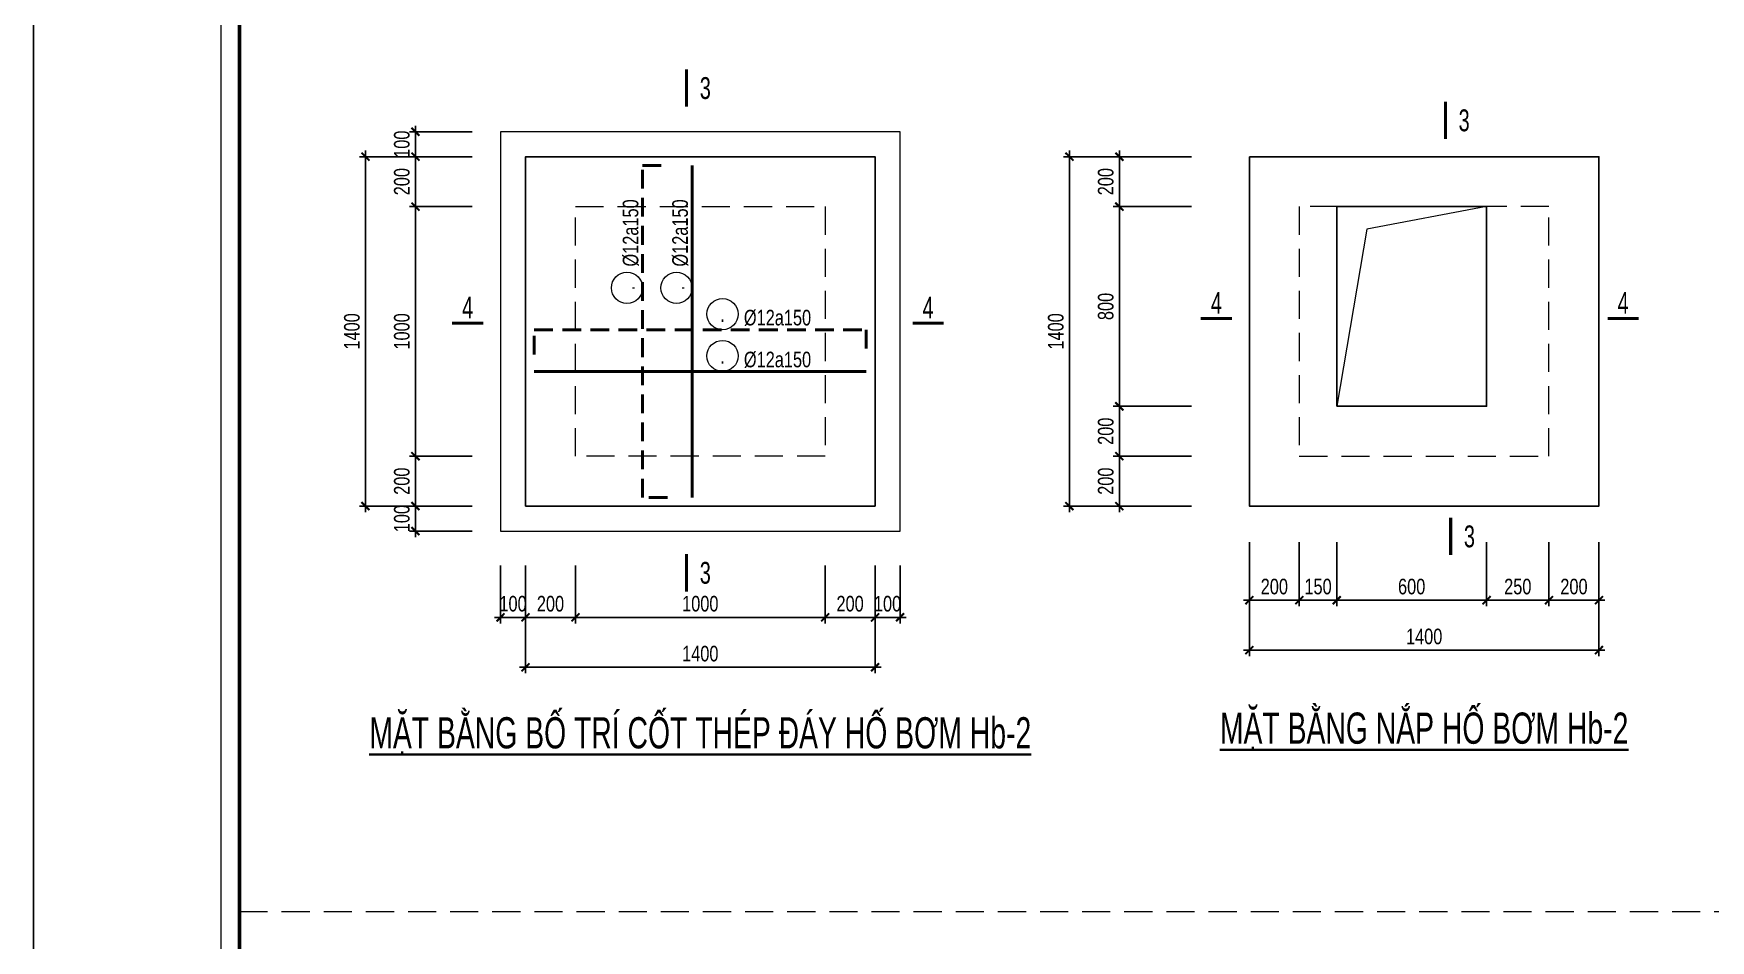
# Model space of a CAD drawing. Header units: millimetres. Extents: x 3482593 to 3503618, y 1118617 to 1133467.
# Drawn here: x 3482593 to 3489309, y 1122357 to 1125990 of the extents above; entities that cross this region are included whole.
import ezdxf
from ezdxf.enums import TextEntityAlignment as Align

# ---------------------------------------------------------------- set-up
doc = ezdxf.new("R2010")
doc.units = ezdxf.units.MM
doc.header["$LTSCALE"] = 150
doc.header["$MEASUREMENT"] = 0
doc.header["$PDMODE"] = 98
doc.linetypes.add('HIDDEN', pattern=[0.375, 0.25, -0.125])
doc.layers.get('0').update_dxf_attribs({"linetype": 'CONTINUOUS'})
doc.layers.get('DEFPOINTS').update_dxf_attribs({"linetype": 'CONTINUOUS'})
doc.layers.add('02.CDC.DIM', color=1, linetype='CONTINUOUS')
doc.layers.add('06.CDC.TEXT', color=2, linetype='CONTINUOUS')
for name, color, linetype, lineweight in [('CDC-KHUNGTEN', 7, 'CONTINUOUS', 20), ('CDC_02.DIM', 1, 'CONTINUOUS', 18), ('CDC_03.BORDER', 3, 'CONTINUOUS', 25), ('CDC_04.HIDDEN', 8, 'HIDDEN', 15), ('CDC_05.STEEL', 4, 'CONTINUOUS', 50), ('CDC_06.TEXT', 2, 'CONTINUOUS', 18), ('CDC_09.COLUMN', 4, 'CONTINUOUS', 35), ('CDC_10.HATCH', 251, 'CONTINUOUS', 9), ('CDC_11.NOTE', 8, 'CONTINUOUS', 18)]:
    doc.layers.add(name, color=color, linetype=linetype, lineweight=lineweight)
doc.styles.add('1', font='arial.ttf', dxfattribs={"width": 0.75})
doc.styles.add('Arial', font='arial.ttf', dxfattribs={"width": 0.75})
doc.dimstyles.new('DX1', dxfattribs={"dimscale": 0.25, "dimtxt": 250, "dimasz": 0.8, "dimexe": 0, "dimexo": 0, "dimgap": 90, "dimtad": 1, "dimdec": 0, "dimzin": 13, "dimdsep": 46, "dimtxsty": '1', "dimblk1": 'CHEO', "dimblk2": 'CHEO', "dimsah": 1, "dimcen": 0, "dimclrd": 256, "dimclre": 256, "dimclrt": 3, "dimadec": 0, "dimazin": 0, "dimtfac": 1, "dimtdec": 0, "dimtix": 1, "dimtmove": 2, "dimatfit": 3, "dimldrblk": 'CHEO', "dimfxl": 1, "dimtolj": 1, "dimtzin": 13, "dimarcsym": 0})

# ---------------------------------------------------------------- blocks, each defined once
blk = doc.blocks.new('CHEO')
at = {"layer": '02.CDC.DIM'}
for points in [[(-121, 0), (121, 0)], [(0, 121), (0, -121)]]:
    blk.add_lwpolyline(points, dxfattribs=at)
at = {"layer": '06.CDC.TEXT', "color": 2, "const_width": 40}
blk.add_lwpolyline([(80, 80), (-80, -81)], dxfattribs=at)
blk = doc.blocks.new('*D163')
at = {"layer": 'CDC_02.DIM', "lineweight": -2, "ltscale": 3, "transparency": 16777216}
for p, q in [((3484563, 1123858.4), (3484563, 1123451.2)), ((3485963, 1123858.4), (3485963, 1123451.2)), ((3484563.2, 1123451.2), (3485962.8, 1123451.2))]:
    blk.add_line(p, q, dxfattribs=at)
at = {"layer": 'DEFPOINTS', "color": 0, "ltscale": 3, "transparency": 16777216}
for p in [(3484563, 1123858.4), (3485963, 1123858.4), (3485963, 1123451.2)]:
    blk.add_point(p, dxfattribs=at)
at = {"layer": 'CDC_02.DIM', "lineweight": -2, "ltscale": 3, "transparency": 16777216, "xscale": 0.2, "yscale": 0.2, "zscale": 0.2, "rotation": 180}
blk.add_blockref('CHEO', (3484563, 1123451.2), dxfattribs=at)
at = {"layer": 'CDC_02.DIM', "lineweight": -2, "ltscale": 3, "transparency": 16777216, "xscale": 0.2, "yscale": 0.2, "zscale": 0.2}
blk.add_blockref('CHEO', (3485963, 1123451.2), dxfattribs=at)
at = {"layer": 'CDC_02.DIM', "color": 3, "ltscale": 3, "transparency": 16777216, "insert": (3485263, 1123505.6), "char_height": 62.5, "attachment_point": 5, "style": '1'}
blk.add_mtext('\\A1;1400', dxfattribs=at)
blk = doc.blocks.new('*D164')
at = {"layer": 'CDC_02.DIM', "lineweight": -2, "ltscale": 3, "transparency": 16777216}
for p, q in [((3484763, 1123858.4), (3484763, 1123651.2)), ((3485763, 1123858.4), (3485763, 1123651.2)), ((3485762.8, 1123651.2), (3484763.2, 1123651.2))]:
    blk.add_line(p, q, dxfattribs=at)
at = {"layer": 'DEFPOINTS', "color": 0, "ltscale": 3, "transparency": 16777216}
for p in [(3484763, 1123858.4), (3485763, 1123858.4), (3484763, 1123651.2)]:
    blk.add_point(p, dxfattribs=at)
at = {"layer": 'CDC_02.DIM', "lineweight": -2, "ltscale": 3, "transparency": 16777216, "xscale": 0.2, "yscale": 0.2, "zscale": 0.2, "rotation": 180}
blk.add_blockref('CHEO', (3484763, 1123651.2), dxfattribs=at)
at = {"layer": 'CDC_02.DIM', "lineweight": -2, "ltscale": 3, "transparency": 16777216, "xscale": 0.2, "yscale": 0.2, "zscale": 0.2}
blk.add_blockref('CHEO', (3485763, 1123651.2), dxfattribs=at)
at = {"layer": 'CDC_02.DIM', "color": 3, "ltscale": 3, "transparency": 16777216, "insert": (3485263, 1123705.6), "char_height": 62.5, "attachment_point": 5, "style": '1'}
blk.add_mtext('\\A1;1000', dxfattribs=at)
blk = doc.blocks.new('*D165')
at = {"layer": 'CDC_02.DIM', "lineweight": -2, "ltscale": 3, "transparency": 16777216}
for p, q in [((3485763, 1123858.4), (3485763, 1123651.2)), ((3485963, 1123858.4), (3485963, 1123651.2)), ((3485763.2, 1123651.2), (3485962.8, 1123651.2))]:
    blk.add_line(p, q, dxfattribs=at)
at = {"layer": 'DEFPOINTS', "color": 0, "ltscale": 3, "transparency": 16777216}
for p in [(3485763, 1123858.4), (3485963, 1123858.4), (3485963, 1123651.2)]:
    blk.add_point(p, dxfattribs=at)
at = {"layer": 'CDC_02.DIM', "lineweight": -2, "ltscale": 3, "transparency": 16777216, "xscale": 0.2, "yscale": 0.2, "zscale": 0.2, "rotation": 180}
blk.add_blockref('CHEO', (3485763, 1123651.2), dxfattribs=at)
at = {"layer": 'CDC_02.DIM', "lineweight": -2, "ltscale": 3, "transparency": 16777216, "xscale": 0.2, "yscale": 0.2, "zscale": 0.2}
blk.add_blockref('CHEO', (3485963, 1123651.2), dxfattribs=at)
at = {"layer": 'CDC_02.DIM', "color": 3, "ltscale": 3, "transparency": 16777216, "insert": (3485863, 1123705.6), "char_height": 62.5, "attachment_point": 5, "style": '1'}
blk.add_mtext('\\A1;200', dxfattribs=at)
blk = doc.blocks.new('*D166')
at = {"layer": 'CDC_02.DIM', "lineweight": -2, "ltscale": 3, "transparency": 16777216}
for p, q in [((3484563, 1123858.4), (3484563, 1123651.2)), ((3484763, 1123858.4), (3484763, 1123651.2)), ((3484563.2, 1123651.2), (3484762.8, 1123651.2))]:
    blk.add_line(p, q, dxfattribs=at)
at = {"layer": 'DEFPOINTS', "color": 0, "ltscale": 3, "transparency": 16777216}
for p in [(3484563, 1123858.4), (3484763, 1123858.4), (3484763, 1123651.2)]:
    blk.add_point(p, dxfattribs=at)
at = {"layer": 'CDC_02.DIM', "lineweight": -2, "ltscale": 3, "transparency": 16777216, "xscale": 0.2, "yscale": 0.2, "zscale": 0.2, "rotation": 180}
blk.add_blockref('CHEO', (3484563, 1123651.2), dxfattribs=at)
at = {"layer": 'CDC_02.DIM', "lineweight": -2, "ltscale": 3, "transparency": 16777216, "xscale": 0.2, "yscale": 0.2, "zscale": 0.2}
blk.add_blockref('CHEO', (3484763, 1123651.2), dxfattribs=at)
at = {"layer": 'CDC_02.DIM', "color": 3, "ltscale": 3, "transparency": 16777216, "insert": (3484663, 1123705.6), "char_height": 62.5, "attachment_point": 5, "style": '1'}
blk.add_mtext('\\A1;200', dxfattribs=at)
blk = doc.blocks.new('*D167')
at = {"layer": 'CDC_02.DIM', "lineweight": -2, "ltscale": 3, "transparency": 16777216}
for p, q in [((3484349, 1125296.8), (3484122.2, 1125296.8)), ((3484122.2, 1125296.6), (3484122.2, 1124297)), ((3484349, 1124296.8), (3484122.2, 1124296.8))]:
    blk.add_line(p, q, dxfattribs=at)
at = {"layer": 'DEFPOINTS', "color": 0, "ltscale": 3, "transparency": 16777216}
for p in [(3484349, 1125296.8), (3484122.2, 1124296.8), (3484349, 1124296.8)]:
    blk.add_point(p, dxfattribs=at)
at = {"layer": 'CDC_02.DIM', "lineweight": -2, "ltscale": 3, "transparency": 16777216, "xscale": 0.2, "yscale": 0.2, "zscale": 0.2}
for p, rotation in [((3484122.2, 1125296.8), 90), ((3484122.2, 1124296.8), 270)]:
    blk.add_blockref('CHEO', p, dxfattribs=dict(at, rotation=rotation))
at = {"layer": 'CDC_02.DIM', "color": 3, "ltscale": 3, "transparency": 16777216, "insert": (3484067.8, 1124796.8), "char_height": 62.5, "attachment_point": 5, "rotation": 90, "style": '1'}
blk.add_mtext('\\A1;1000', dxfattribs=at)
blk = doc.blocks.new('*D168')
at = {"layer": 'CDC_02.DIM', "lineweight": -2, "ltscale": 3, "transparency": 16777216}
for p, q in [((3484349, 1125496.8), (3483922.2, 1125496.8)), ((3483922.2, 1125496.6), (3483922.2, 1124097)), ((3484349, 1124096.8), (3483922.2, 1124096.8))]:
    blk.add_line(p, q, dxfattribs=at)
at = {"layer": 'DEFPOINTS', "color": 0, "ltscale": 3, "transparency": 16777216}
for p in [(3484349, 1125496.8), (3483922.2, 1124096.8), (3484349, 1124096.8)]:
    blk.add_point(p, dxfattribs=at)
at = {"layer": 'CDC_02.DIM', "lineweight": -2, "ltscale": 3, "transparency": 16777216, "xscale": 0.2, "yscale": 0.2, "zscale": 0.2}
for p, rotation in [((3483922.2, 1125496.8), 90), ((3483922.2, 1124096.8), 270)]:
    blk.add_blockref('CHEO', p, dxfattribs=dict(at, rotation=rotation))
at = {"layer": 'CDC_02.DIM', "color": 3, "ltscale": 3, "transparency": 16777216, "insert": (3483867.8, 1124796.8), "char_height": 62.5, "attachment_point": 5, "rotation": 90, "style": '1'}
blk.add_mtext('\\A1;1400', dxfattribs=at)
blk = doc.blocks.new('*D169')
at = {"layer": 'CDC_02.DIM', "lineweight": -2, "ltscale": 3, "transparency": 16777216}
for p, q in [((3484349, 1124296.8), (3484122.2, 1124296.8)), ((3484122.2, 1124296.6), (3484122.2, 1124097)), ((3484349, 1124096.8), (3484122.2, 1124096.8))]:
    blk.add_line(p, q, dxfattribs=at)
at = {"layer": 'DEFPOINTS', "color": 0, "ltscale": 3, "transparency": 16777216}
for p in [(3484349, 1124296.8), (3484122.2, 1124096.8), (3484349, 1124096.8)]:
    blk.add_point(p, dxfattribs=at)
at = {"layer": 'CDC_02.DIM', "lineweight": -2, "ltscale": 3, "transparency": 16777216, "xscale": 0.2, "yscale": 0.2, "zscale": 0.2}
for p, rotation in [((3484122.2, 1124296.8), 90), ((3484122.2, 1124096.8), 270)]:
    blk.add_blockref('CHEO', p, dxfattribs=dict(at, rotation=rotation))
at = {"layer": 'CDC_02.DIM', "color": 3, "ltscale": 3, "transparency": 16777216, "insert": (3484067.8, 1124196.8), "char_height": 62.5, "attachment_point": 5, "rotation": 90, "style": '1'}
blk.add_mtext('\\A1;200', dxfattribs=at)
blk = doc.blocks.new('*D170')
at = {"layer": 'CDC_02.DIM', "lineweight": -2, "ltscale": 3, "transparency": 16777216}
for p, q in [((3484349, 1125496.8), (3484122.2, 1125496.8)), ((3484122.2, 1125496.6), (3484122.2, 1125297)), ((3484349, 1125296.8), (3484122.2, 1125296.8))]:
    blk.add_line(p, q, dxfattribs=at)
at = {"layer": 'DEFPOINTS', "color": 0, "ltscale": 3, "transparency": 16777216}
for p in [(3484349, 1125496.8), (3484122.2, 1125296.8), (3484349, 1125296.8)]:
    blk.add_point(p, dxfattribs=at)
at = {"layer": 'CDC_02.DIM', "lineweight": -2, "ltscale": 3, "transparency": 16777216, "xscale": 0.2, "yscale": 0.2, "zscale": 0.2}
for p, rotation in [((3484122.2, 1125496.8), 90), ((3484122.2, 1125296.8), 270)]:
    blk.add_blockref('CHEO', p, dxfattribs=dict(at, rotation=rotation))
at = {"layer": 'CDC_02.DIM', "color": 3, "ltscale": 3, "transparency": 16777216, "insert": (3484067.8, 1125396.8), "char_height": 62.5, "attachment_point": 5, "rotation": 90, "style": '1'}
blk.add_mtext('\\A1;200', dxfattribs=at)
blk = doc.blocks.new('*D171')
at = {"layer": 'CDC_02.DIM', "lineweight": -2, "ltscale": 3, "transparency": 16777216}
for p, q in [((3484122.2, 1125597), (3484122.2, 1125597.2)), ((3484349, 1125596.8), (3484122.2, 1125596.8)), ((3484122.2, 1125596.8), (3484122.2, 1125496.8)), ((3484349, 1125496.8), (3484122.2, 1125496.8)), ((3484122.2, 1125496.6), (3484122.2, 1125496.4))]:
    blk.add_line(p, q, dxfattribs=at)
at = {"layer": 'DEFPOINTS', "color": 0, "ltscale": 3, "transparency": 16777216}
for p in [(3484349, 1125596.8), (3484122.2, 1125496.8), (3484349, 1125496.8)]:
    blk.add_point(p, dxfattribs=at)
at = {"layer": 'CDC_02.DIM', "lineweight": -2, "ltscale": 3, "transparency": 16777216, "xscale": 0.2, "yscale": 0.2, "zscale": 0.2}
for p, rotation in [((3484122.2, 1125596.8), 270), ((3484122.2, 1125496.8), 90)]:
    blk.add_blockref('CHEO', p, dxfattribs=dict(at, rotation=rotation))
at = {"layer": 'CDC_02.DIM', "color": 3, "ltscale": 3, "transparency": 16777216, "insert": (3484067.8, 1125546.8), "char_height": 62.5, "attachment_point": 5, "rotation": 90, "style": '1'}
blk.add_mtext('\\A1;100', dxfattribs=at)
blk = doc.blocks.new('*D172')
at = {"layer": 'CDC_02.DIM', "lineweight": -2, "ltscale": 3, "transparency": 16777216}
for p, q in [((3484122.2, 1124097), (3484122.2, 1124097.2)), ((3484349, 1124096.8), (3484122.2, 1124096.8)), ((3484122.2, 1124096.8), (3484122.2, 1123996.8)), ((3484349, 1123996.8), (3484122.2, 1123996.8)), ((3484122.2, 1123996.6), (3484122.2, 1123996.4))]:
    blk.add_line(p, q, dxfattribs=at)
at = {"layer": 'DEFPOINTS', "color": 0, "ltscale": 3, "transparency": 16777216}
for p in [(3484349, 1124096.8), (3484122.2, 1123996.8), (3484349, 1123996.8)]:
    blk.add_point(p, dxfattribs=at)
at = {"layer": 'CDC_02.DIM', "lineweight": -2, "ltscale": 3, "transparency": 16777216, "xscale": 0.2, "yscale": 0.2, "zscale": 0.2}
for p, rotation in [((3484122.2, 1124096.8), 270), ((3484122.2, 1123996.8), 90)]:
    blk.add_blockref('CHEO', p, dxfattribs=dict(at, rotation=rotation))
at = {"layer": 'CDC_02.DIM', "color": 3, "ltscale": 3, "transparency": 16777216, "insert": (3484067.8, 1124046.8), "char_height": 62.5, "attachment_point": 5, "rotation": 90, "style": '1'}
blk.add_mtext('\\A1;100', dxfattribs=at)
blk = doc.blocks.new('*D173')
at = {"layer": 'CDC_02.DIM', "lineweight": -2, "ltscale": 3, "transparency": 16777216}
for p, q in [((3484463, 1123858.4), (3484463, 1123651.2)), ((3484563, 1123858.4), (3484563, 1123651.2)), ((3484462.8, 1123651.2), (3484462.6, 1123651.2)), ((3484463, 1123651.2), (3484563, 1123651.2)), ((3484563.2, 1123651.2), (3484563.4, 1123651.2))]:
    blk.add_line(p, q, dxfattribs=at)
at = {"layer": 'DEFPOINTS', "color": 0, "ltscale": 3, "transparency": 16777216}
for p in [(3484463, 1123858.4), (3484563, 1123858.4), (3484563, 1123651.2)]:
    blk.add_point(p, dxfattribs=at)
at = {"layer": 'CDC_02.DIM', "lineweight": -2, "ltscale": 3, "transparency": 16777216, "xscale": 0.2, "yscale": 0.2, "zscale": 0.2}
blk.add_blockref('CHEO', (3484463, 1123651.2), dxfattribs=at)
at = {"layer": 'CDC_02.DIM', "lineweight": -2, "ltscale": 3, "transparency": 16777216, "xscale": 0.2, "yscale": 0.2, "zscale": 0.2, "rotation": 180}
blk.add_blockref('CHEO', (3484563, 1123651.2), dxfattribs=at)
at = {"layer": 'CDC_02.DIM', "color": 3, "ltscale": 3, "transparency": 16777216, "insert": (3484513, 1123705.6), "char_height": 62.5, "attachment_point": 5, "style": '1'}
blk.add_mtext('\\A1;100', dxfattribs=at)
blk = doc.blocks.new('*D174')
at = {"layer": 'CDC_02.DIM', "lineweight": -2, "ltscale": 3, "transparency": 16777216}
for p, q in [((3485963, 1123858.4), (3485963, 1123651.2)), ((3486063, 1123858.4), (3486063, 1123651.2)), ((3485962.8, 1123651.2), (3485962.6, 1123651.2)), ((3485963, 1123651.2), (3486063, 1123651.2)), ((3486063.2, 1123651.2), (3486063.4, 1123651.2))]:
    blk.add_line(p, q, dxfattribs=at)
at = {"layer": 'DEFPOINTS', "color": 0, "ltscale": 3, "transparency": 16777216}
for p in [(3485963, 1123858.4), (3486063, 1123858.4), (3486063, 1123651.2)]:
    blk.add_point(p, dxfattribs=at)
at = {"layer": 'CDC_02.DIM', "lineweight": -2, "ltscale": 3, "transparency": 16777216, "xscale": 0.2, "yscale": 0.2, "zscale": 0.2}
blk.add_blockref('CHEO', (3485963, 1123651.2), dxfattribs=at)
at = {"layer": 'CDC_02.DIM', "lineweight": -2, "ltscale": 3, "transparency": 16777216, "xscale": 0.2, "yscale": 0.2, "zscale": 0.2, "rotation": 180}
blk.add_blockref('CHEO', (3486063, 1123651.2), dxfattribs=at)
at = {"layer": 'CDC_02.DIM', "color": 3, "ltscale": 3, "transparency": 16777216, "insert": (3486013, 1123705.6), "char_height": 62.5, "attachment_point": 5, "style": '1'}
blk.add_mtext('\\A1;100', dxfattribs=at)
blk = doc.blocks.new('*D175')
at = {"layer": 'CDC_02.DIM', "lineweight": -2, "ltscale": 3, "transparency": 16777216}
for p, q in [((3487812.2, 1123952.7), (3487812.2, 1123719.9)), ((3488412.2, 1123952.7), (3488412.2, 1123719.9)), ((3488412, 1123719.9), (3487812.4, 1123719.9))]:
    blk.add_line(p, q, dxfattribs=at)
at = {"layer": 'DEFPOINTS', "color": 0, "ltscale": 3, "transparency": 16777216}
for p in [(3487812.2, 1123952.7), (3488412.2, 1123952.7), (3487812.2, 1123719.9)]:
    blk.add_point(p, dxfattribs=at)
at = {"layer": 'CDC_02.DIM', "lineweight": -2, "ltscale": 3, "transparency": 16777216, "xscale": 0.2, "yscale": 0.2, "zscale": 0.2, "rotation": 180}
blk.add_blockref('CHEO', (3487812.2, 1123719.9), dxfattribs=at)
at = {"layer": 'CDC_02.DIM', "lineweight": -2, "ltscale": 3, "transparency": 16777216, "xscale": 0.2, "yscale": 0.2, "zscale": 0.2}
blk.add_blockref('CHEO', (3488412.2, 1123719.9), dxfattribs=at)
at = {"layer": 'CDC_02.DIM', "color": 3, "ltscale": 3, "transparency": 16777216, "insert": (3488112.2, 1123774.3), "char_height": 62.5, "attachment_point": 5, "style": '1'}
blk.add_mtext('\\A1;600', dxfattribs=at)
blk = doc.blocks.new('*D176')
at = {"layer": 'CDC_02.DIM', "lineweight": -2, "ltscale": 3, "transparency": 16777216}
for p, q in [((3487462.2, 1123952.7), (3487462.2, 1123519.9)), ((3488862.2, 1123952.7), (3488862.2, 1123519.9)), ((3488862, 1123519.9), (3487462.4, 1123519.9))]:
    blk.add_line(p, q, dxfattribs=at)
at = {"layer": 'DEFPOINTS', "color": 0, "ltscale": 3, "transparency": 16777216}
for p in [(3487462.2, 1123952.7), (3488862.2, 1123952.7), (3487462.2, 1123519.9)]:
    blk.add_point(p, dxfattribs=at)
at = {"layer": 'CDC_02.DIM', "lineweight": -2, "ltscale": 3, "transparency": 16777216, "xscale": 0.2, "yscale": 0.2, "zscale": 0.2, "rotation": 180}
blk.add_blockref('CHEO', (3487462.2, 1123519.9), dxfattribs=at)
at = {"layer": 'CDC_02.DIM', "lineweight": -2, "ltscale": 3, "transparency": 16777216, "xscale": 0.2, "yscale": 0.2, "zscale": 0.2}
blk.add_blockref('CHEO', (3488862.2, 1123519.9), dxfattribs=at)
at = {"layer": 'CDC_02.DIM', "color": 3, "ltscale": 3, "transparency": 16777216, "insert": (3488162.2, 1123574.3), "char_height": 62.5, "attachment_point": 5, "style": '1'}
blk.add_mtext('\\A1;1400', dxfattribs=at)
blk = doc.blocks.new('*D177')
at = {"layer": 'CDC_02.DIM', "lineweight": -2, "ltscale": 3, "transparency": 16777216}
for p, q in [((3488412.2, 1123952.7), (3488412.2, 1123719.9)), ((3488662.2, 1123952.7), (3488662.2, 1123719.9)), ((3488412.4, 1123719.9), (3488662, 1123719.9))]:
    blk.add_line(p, q, dxfattribs=at)
at = {"layer": 'DEFPOINTS', "color": 0, "ltscale": 3, "transparency": 16777216}
for p in [(3488412.2, 1123952.7), (3488662.2, 1123952.7), (3488662.2, 1123719.9)]:
    blk.add_point(p, dxfattribs=at)
at = {"layer": 'CDC_02.DIM', "lineweight": -2, "ltscale": 3, "transparency": 16777216, "xscale": 0.2, "yscale": 0.2, "zscale": 0.2, "rotation": 180}
blk.add_blockref('CHEO', (3488412.2, 1123719.9), dxfattribs=at)
at = {"layer": 'CDC_02.DIM', "lineweight": -2, "ltscale": 3, "transparency": 16777216, "xscale": 0.2, "yscale": 0.2, "zscale": 0.2}
blk.add_blockref('CHEO', (3488662.2, 1123719.9), dxfattribs=at)
at = {"layer": 'CDC_02.DIM', "color": 3, "ltscale": 3, "transparency": 16777216, "insert": (3488537.2, 1123774.3), "char_height": 62.5, "attachment_point": 5, "style": '1'}
blk.add_mtext('\\A1;250', dxfattribs=at)
blk = doc.blocks.new('*D178')
at = {"layer": 'CDC_02.DIM', "lineweight": -2, "ltscale": 3, "transparency": 16777216}
for p, q in [((3487662.2, 1123952.7), (3487662.2, 1123719.9)), ((3487812.2, 1123952.7), (3487812.2, 1123719.9)), ((3487812, 1123719.9), (3487662.4, 1123719.9))]:
    blk.add_line(p, q, dxfattribs=at)
at = {"layer": 'DEFPOINTS', "color": 0, "ltscale": 3, "transparency": 16777216}
for p in [(3487662.2, 1123952.7), (3487812.2, 1123952.7), (3487662.2, 1123719.9)]:
    blk.add_point(p, dxfattribs=at)
at = {"layer": 'CDC_02.DIM', "lineweight": -2, "ltscale": 3, "transparency": 16777216, "xscale": 0.2, "yscale": 0.2, "zscale": 0.2, "rotation": 180}
blk.add_blockref('CHEO', (3487662.2, 1123719.9), dxfattribs=at)
at = {"layer": 'CDC_02.DIM', "lineweight": -2, "ltscale": 3, "transparency": 16777216, "xscale": 0.2, "yscale": 0.2, "zscale": 0.2}
blk.add_blockref('CHEO', (3487812.2, 1123719.9), dxfattribs=at)
at = {"layer": 'CDC_02.DIM', "color": 3, "ltscale": 3, "transparency": 16777216, "insert": (3487737.2, 1123774.3), "char_height": 62.5, "attachment_point": 5, "style": '1'}
blk.add_mtext('\\A1;150', dxfattribs=at)
blk = doc.blocks.new('*D179')
at = {"layer": 'CDC_02.DIM', "lineweight": -2, "ltscale": 3, "transparency": 16777216}
for p, q in [((3487230.1, 1125496.8), (3486941.5, 1125496.8)), ((3486941.5, 1125496.6), (3486941.5, 1125297)), ((3487230.1, 1125296.8), (3486941.5, 1125296.8))]:
    blk.add_line(p, q, dxfattribs=at)
at = {"layer": 'DEFPOINTS', "color": 0, "ltscale": 3, "transparency": 16777216}
for p in [(3487230.1, 1125496.8), (3486941.5, 1125296.8), (3487230.1, 1125296.8)]:
    blk.add_point(p, dxfattribs=at)
at = {"layer": 'CDC_02.DIM', "lineweight": -2, "ltscale": 3, "transparency": 16777216, "xscale": 0.2, "yscale": 0.2, "zscale": 0.2}
for p, rotation in [((3486941.5, 1125496.8), 90), ((3486941.5, 1125296.8), 270)]:
    blk.add_blockref('CHEO', p, dxfattribs=dict(at, rotation=rotation))
at = {"layer": 'CDC_02.DIM', "color": 3, "ltscale": 3, "transparency": 16777216, "insert": (3486887.1, 1125396.8), "char_height": 62.5, "attachment_point": 5, "rotation": 90, "style": '1'}
blk.add_mtext('\\A1;200', dxfattribs=at)
blk = doc.blocks.new('*D180')
at = {"layer": 'CDC_02.DIM', "lineweight": -2, "ltscale": 3, "transparency": 16777216}
for p, q in [((3487230.1, 1124296.8), (3486941.5, 1124296.8)), ((3486941.5, 1124296.6), (3486941.5, 1124097)), ((3487230.1, 1124096.8), (3486941.5, 1124096.8))]:
    blk.add_line(p, q, dxfattribs=at)
at = {"layer": 'DEFPOINTS', "color": 0, "ltscale": 3, "transparency": 16777216}
for p in [(3487230.1, 1124296.8), (3486941.5, 1124096.8), (3487230.1, 1124096.8)]:
    blk.add_point(p, dxfattribs=at)
at = {"layer": 'CDC_02.DIM', "lineweight": -2, "ltscale": 3, "transparency": 16777216, "xscale": 0.2, "yscale": 0.2, "zscale": 0.2}
for p, rotation in [((3486941.5, 1124296.8), 90), ((3486941.5, 1124096.8), 270)]:
    blk.add_blockref('CHEO', p, dxfattribs=dict(at, rotation=rotation))
at = {"layer": 'CDC_02.DIM', "color": 3, "ltscale": 3, "transparency": 16777216, "insert": (3486887.1, 1124196.8), "char_height": 62.5, "attachment_point": 5, "rotation": 90, "style": '1'}
blk.add_mtext('\\A1;200', dxfattribs=at)
blk = doc.blocks.new('*D181')
at = {"layer": 'CDC_02.DIM', "lineweight": -2, "ltscale": 3, "transparency": 16777216}
for p, q in [((3487230.1, 1125496.8), (3486741.5, 1125496.8)), ((3486741.5, 1125496.6), (3486741.5, 1124097)), ((3487230.1, 1124096.8), (3486741.5, 1124096.8))]:
    blk.add_line(p, q, dxfattribs=at)
at = {"layer": 'DEFPOINTS', "color": 0, "ltscale": 3, "transparency": 16777216}
for p in [(3487230.1, 1125496.8), (3486741.5, 1124096.8), (3487230.1, 1124096.8)]:
    blk.add_point(p, dxfattribs=at)
at = {"layer": 'CDC_02.DIM', "lineweight": -2, "ltscale": 3, "transparency": 16777216, "xscale": 0.2, "yscale": 0.2, "zscale": 0.2}
for p, rotation in [((3486741.5, 1125496.8), 90), ((3486741.5, 1124096.8), 270)]:
    blk.add_blockref('CHEO', p, dxfattribs=dict(at, rotation=rotation))
at = {"layer": 'CDC_02.DIM', "color": 3, "ltscale": 3, "transparency": 16777216, "insert": (3486687.1, 1124796.8), "char_height": 62.5, "attachment_point": 5, "rotation": 90, "style": '1'}
blk.add_mtext('\\A1;1400', dxfattribs=at)
blk = doc.blocks.new('*D182')
at = {"layer": 'CDC_02.DIM', "lineweight": -2, "ltscale": 3, "transparency": 16777216}
for p, q in [((3487230.1, 1125296.8), (3486941.5, 1125296.8)), ((3486941.5, 1125296.6), (3486941.5, 1124497)), ((3487230.1, 1124496.8), (3486941.5, 1124496.8))]:
    blk.add_line(p, q, dxfattribs=at)
at = {"layer": 'DEFPOINTS', "color": 0, "ltscale": 3, "transparency": 16777216}
for p in [(3487230.1, 1125296.8), (3486941.5, 1124496.8), (3487230.1, 1124496.8)]:
    blk.add_point(p, dxfattribs=at)
at = {"layer": 'CDC_02.DIM', "lineweight": -2, "ltscale": 3, "transparency": 16777216, "xscale": 0.2, "yscale": 0.2, "zscale": 0.2}
for p, rotation in [((3486941.5, 1125296.8), 90), ((3486941.5, 1124496.8), 270)]:
    blk.add_blockref('CHEO', p, dxfattribs=dict(at, rotation=rotation))
at = {"layer": 'CDC_02.DIM', "color": 3, "ltscale": 3, "transparency": 16777216, "insert": (3486887.1, 1124896.8), "char_height": 62.5, "attachment_point": 5, "rotation": 90, "style": '1'}
blk.add_mtext('\\A1;800', dxfattribs=at)
blk = doc.blocks.new('*D183')
at = {"layer": 'CDC_02.DIM', "lineweight": -2, "ltscale": 3, "transparency": 16777216}
for p, q in [((3487230.1, 1124496.8), (3486941.5, 1124496.8)), ((3486941.5, 1124496.6), (3486941.5, 1124297)), ((3487230.1, 1124296.8), (3486941.5, 1124296.8))]:
    blk.add_line(p, q, dxfattribs=at)
at = {"layer": 'DEFPOINTS', "color": 0, "ltscale": 3, "transparency": 16777216}
for p in [(3487230.1, 1124496.8), (3486941.5, 1124296.8), (3487230.1, 1124296.8)]:
    blk.add_point(p, dxfattribs=at)
at = {"layer": 'CDC_02.DIM', "lineweight": -2, "ltscale": 3, "transparency": 16777216, "xscale": 0.2, "yscale": 0.2, "zscale": 0.2}
for p, rotation in [((3486941.5, 1124496.8), 90), ((3486941.5, 1124296.8), 270)]:
    blk.add_blockref('CHEO', p, dxfattribs=dict(at, rotation=rotation))
at = {"layer": 'CDC_02.DIM', "color": 3, "ltscale": 3, "transparency": 16777216, "insert": (3486887.1, 1124396.8), "char_height": 62.5, "attachment_point": 5, "rotation": 90, "style": '1'}
blk.add_mtext('\\A1;200', dxfattribs=at)
blk = doc.blocks.new('*D184')
at = {"layer": 'CDC_02.DIM', "lineweight": -2, "ltscale": 3, "transparency": 16777216}
for p, q in [((3487462.2, 1123952.7), (3487462.2, 1123719.9)), ((3487662.2, 1123952.7), (3487662.2, 1123719.9)), ((3487462.4, 1123719.9), (3487662, 1123719.9))]:
    blk.add_line(p, q, dxfattribs=at)
at = {"layer": 'DEFPOINTS', "color": 0, "ltscale": 3, "transparency": 16777216}
for p in [(3487462.2, 1123952.7), (3487662.2, 1123952.7), (3487662.2, 1123719.9)]:
    blk.add_point(p, dxfattribs=at)
at = {"layer": 'CDC_02.DIM', "lineweight": -2, "ltscale": 3, "transparency": 16777216, "xscale": 0.2, "yscale": 0.2, "zscale": 0.2, "rotation": 180}
blk.add_blockref('CHEO', (3487462.2, 1123719.9), dxfattribs=at)
at = {"layer": 'CDC_02.DIM', "lineweight": -2, "ltscale": 3, "transparency": 16777216, "xscale": 0.2, "yscale": 0.2, "zscale": 0.2}
blk.add_blockref('CHEO', (3487662.2, 1123719.9), dxfattribs=at)
at = {"layer": 'CDC_02.DIM', "color": 3, "ltscale": 3, "transparency": 16777216, "insert": (3487562.2, 1123774.3), "char_height": 62.5, "attachment_point": 5, "style": '1'}
blk.add_mtext('\\A1;200', dxfattribs=at)
blk = doc.blocks.new('*D185')
at = {"layer": 'CDC_02.DIM', "lineweight": -2, "ltscale": 3, "transparency": 16777216}
for p, q in [((3488662.2, 1123952.7), (3488662.2, 1123719.9)), ((3488862.2, 1123952.7), (3488862.2, 1123719.9)), ((3488862, 1123719.9), (3488662.4, 1123719.9))]:
    blk.add_line(p, q, dxfattribs=at)
at = {"layer": 'DEFPOINTS', "color": 0, "ltscale": 3, "transparency": 16777216}
for p in [(3488662.2, 1123952.7), (3488862.2, 1123952.7), (3488662.2, 1123719.9)]:
    blk.add_point(p, dxfattribs=at)
at = {"layer": 'CDC_02.DIM', "lineweight": -2, "ltscale": 3, "transparency": 16777216, "xscale": 0.2, "yscale": 0.2, "zscale": 0.2, "rotation": 180}
blk.add_blockref('CHEO', (3488662.2, 1123719.9), dxfattribs=at)
at = {"layer": 'CDC_02.DIM', "lineweight": -2, "ltscale": 3, "transparency": 16777216, "xscale": 0.2, "yscale": 0.2, "zscale": 0.2}
blk.add_blockref('CHEO', (3488862.2, 1123719.9), dxfattribs=at)
at = {"layer": 'CDC_02.DIM', "color": 3, "ltscale": 3, "transparency": 16777216, "insert": (3488762.2, 1123774.3), "char_height": 62.5, "attachment_point": 5, "style": '1'}
blk.add_mtext('\\A1;200', dxfattribs=at)
blk = doc.blocks.new('KHUNG A1')
at = {"layer": 'CDC-KHUNGTEN', "color": 8}
blk.add_lwpolyline([(10368.18, 709.17), (10447.22, 709.17), (10447.22, 1281.17), (9647.22, 1281.17), (9647.22, 709.17), (10368.18, 709.17)], dxfattribs=at)
at = {"layer": 'CDC-KHUNGTEN', "color": 255, "lineweight": 60}
blk.add_lwpolyline([(10366.22, 712.17), (10366.22, 1278.17), (9650.22, 1278.17), (9650.22, 712.17), (10366.22, 712.17)], close=True, dxfattribs=at)
at = {"layer": 'DEFPOINTS', "color": 1, "ltscale": 0.2}
blk.add_lwpolyline([(9617.22, 698.17), (9617.22, 1292.17), (10458.22, 1292.17), (10458.22, 698.17), (9617.22, 698.17)], close=True, dxfattribs=at)

msp = doc.modelspace()

# ---------------------------------------------------------------- linework, layer by layer
at = {"layer": 'CDC_03.BORDER'}
for points in [[(3485963, 1124096.8), (3484563, 1124096.8), (3484563, 1125496.8), (3485963, 1125496.8)], [(3487462.2, 1125496.8), (3488862.2, 1125496.8), (3488862.2, 1124096.8), (3487462.2, 1124096.8)], [(3487812.2, 1124496.8), (3488412.2, 1124496.8), (3488412.2, 1125296.8), (3487812.2, 1125296.8)]]:
    msp.add_lwpolyline(points, close=True, dxfattribs=at)
at = {"layer": 'CDC_04.HIDDEN', "linetype": 'HIDDEN', "ltscale": 3}
msp.add_line((3483417.6, 1122472.3), (3501317.6, 1122472.3), dxfattribs=at)
for points in [[(3485763, 1124296.8), (3484763, 1124296.8), (3484763, 1125296.8), (3485763, 1125296.8)], [(3487662.2, 1124296.8), (3488662.2, 1124296.8), (3488662.2, 1125296.8), (3487662.2, 1125296.8)]]:
    msp.add_lwpolyline(points, close=True, dxfattribs=at)
at = {"layer": 'CDC_05.STEEL', "ltscale": 3, "const_width": 12.5}
for points in [[(3485208.1, 1125846.8), (3485208.1, 1125696.8)], [(3488247.3, 1125717.4), (3488247.3, 1125567.4)], [(3487267.7, 1124848.6), (3487392.7, 1124848.6)], [(3488896.7, 1124848.6), (3489021.7, 1124848.6)], [(3484268.5, 1124829.9), (3484393.5, 1124829.9)], [(3486113, 1124829.9), (3486238, 1124829.9)], [(3488268.5, 1124050.7), (3488268.5, 1123900.7)]]:
    msp.add_lwpolyline(points, dxfattribs=at)
at = {"layer": 'CDC_05.STEEL', "linetype": 'HIDDEN', "ltscale": 2}
for points in [[(3485131.9, 1124131.8), (3485031.9, 1124131.8), (3485031.9, 1125461.8), (3485131.9, 1125461.8)], [(3484598, 1124703.8), (3484598, 1124803.8), (3485928, 1124803.8), (3485928, 1124703.8)]]:
    msp.add_lwpolyline(points, dxfattribs=at)
at = {"layer": 'CDC_05.STEEL', "ltscale": 2}
for points in [[(3485230.2, 1125461.8), (3485230.2, 1124131.8)], [(3485928, 1124636), (3484598, 1124636)]]:
    msp.add_lwpolyline(points, dxfattribs=at)
at = {"layer": 'CDC_05.STEEL', "ltscale": 3, "const_width": 12.5, "elevation": 40.3}
msp.add_lwpolyline([(3485208.1, 1123904.7), (3485208.1, 1123754.7)], dxfattribs=at)
at = {"layer": 'CDC_10.HATCH', "ltscale": 3}
msp.add_lwpolyline([(3484463, 1123996.8), (3486063, 1123996.8), (3486063, 1125596.8), (3484463, 1125596.8)], close=True, dxfattribs=at)
at = {"layer": 'CDC_11.NOTE'}
for p, q in [((3488412.2, 1125296.8), (3487933.2, 1125206.1)), ((3487933.2, 1125206.1), (3487812.2, 1124496.8))]:
    msp.add_line(p, q, dxfattribs=at)
at = {"layer": 'CDC_11.NOTE', "ltscale": 3}
for centre in [(3484969.4, 1124971.2), (3485167.7, 1124971.2), (3485352.3, 1124866.3), (3485352.3, 1124698.5)]:
    msp.add_circle(centre, 62.5, dxfattribs=at)

# ---------------------------------------------------------------- block references
at = {"xscale": 25.00000000000055, "yscale": 25.00000000000055, "zscale": 25.00000000000055}
msp.add_blockref('KHUNG A1', (3242162, 1101162.3), dxfattribs=at)

# ---------------------------------------------------------------- texts
at = {"layer": 'CDC_06.TEXT', "ltscale": 3, "style": 'Arial'}
for s, height, width, p in [('3', 87.5, 0.65, (3485283.1, 1125771.8)), ('3', 87.5, 0.65, (3488322.3, 1125642.4)), ('4', 87.5, 0.65, (3484331, 1124892.4)), ('4', 87.5, 0.65, (3486175.5, 1124892.4)), ('4', 87.5, 0.65, (3487330.2, 1124911.1)), ('4', 87.5, 0.65, (3488959.2, 1124911.1)), ('.', 62.5, 0.75, (3485352.3, 1124866.3)), ('.', 62.5, 0.75, (3485352.3, 1124698.5)), ('3', 87.5, 0.65, (3488343.5, 1123975.7)), ('3', 87.5, 0.65, (3485283.1, 1123829.7, 40.3))]:
    msp.add_text(s, height=height, dxfattribs=dict(at, width=width)).set_placement(p, align=Align.MIDDLE_CENTER)
at = {"layer": 'CDC_06.TEXT', "ltscale": 3, "style": 'Arial', "width": 0.65}
for p in [(3484969.4, 1124971.2), (3485167.7, 1124971.2)]:
    msp.add_text('.', height=62.5, rotation=90, dxfattribs=at).set_placement(p, align=Align.MIDDLE_CENTER)
at = {"layer": 'CDC_06.TEXT', "ltscale": 3, "char_height": 62.5, "attachment_point": 4, "rotation": 90, "style": 'Arial'}
for insert in [(3484984.8, 1125056.6), (3485183.1, 1125056.5)]:
    msp.add_mtext('%%C12a150', dxfattribs=dict(at, insert=insert))
at = {"layer": 'CDC_06.TEXT', "ltscale": 3, "char_height": 62.5, "attachment_point": 4, "style": 'Arial'}
for insert in [(3485437.6, 1124850.9), (3485437.6, 1124683.1)]:
    msp.add_mtext('%%C12a150', dxfattribs=dict(at, insert=insert))
at = {"layer": 'CDC_09.COLUMN', "ltscale": 3, "style": 'Arial', "width": 0.65}
for s, p in [('%%UMẶT BẰNG NẮP HỐ BƠM Hb-2', (3488162.2, 1123144.9)), ('%%UMẶT BẰNG BỐ TRÍ CỐT THÉP ĐÁY HỐ BƠM Hb-2', (3485263, 1123126.2))]:
    msp.add_text(s, height=125, dxfattribs=at).set_placement(p, align=Align.CENTER)

# ---------------------------------------------------------------- dimensions: what is measured, and where the dimension line sits
at = {"layer": 'CDC_02.DIM', "ltscale": 3}
for base, p1, p2, angle, picture, middle in [((3484122.2, 1125496.8), (3484349, 1125596.8), (3484349, 1125496.8), 90, '*D171', (3484067.8, 1125546.8)), ((3483922.2, 1124096.8), (3484349, 1125496.8), (3484349, 1124096.8), 270, '*D168', (3483867.8, 1124796.8)), ((3484122.2, 1125296.8), (3484349, 1125496.8), (3484349, 1125296.8), 270, '*D170', (3484067.8, 1125396.8)), ((3486741.5, 1124096.8), (3487230.1, 1125496.8), (3487230.1, 1124096.8), 90, '*D181', (3486687.1, 1124796.8)), ((3486941.5, 1125296.8), (3487230.1, 1125496.8), (3487230.1, 1125296.8), 90, '*D179', (3486887.1, 1125396.8)), ((3484122.2, 1124296.8), (3484349, 1125296.8), (3484349, 1124296.8), 270, '*D167', (3484067.8, 1124796.8)), ((3486941.5, 1124496.8), (3487230.1, 1125296.8), (3487230.1, 1124496.8), 90, '*D182', (3486887.1, 1124896.8)), ((3486941.5, 1124296.8), (3487230.1, 1124496.8), (3487230.1, 1124296.8), 90, '*D183', (3486887.1, 1124396.8)), ((3484122.2, 1124096.8), (3484349, 1124296.8), (3484349, 1124096.8), 270, '*D169', (3484067.8, 1124196.8)), ((3486941.5, 1124096.8), (3487230.1, 1124296.8), (3487230.1, 1124096.8), 90, '*D180', (3486887.1, 1124196.8)), ((3484122.2, 1123996.8), (3484349, 1124096.8), (3484349, 1123996.8), 90, '*D172', (3484067.8, 1124046.8)), ((3487462.2, 1123519.9), (3488862.2, 1123952.7), (3487462.2, 1123952.7), 180, '*D176', (3488162.2, 1123574.3)), ((3487662.2, 1123719.9), (3487812.2, 1123952.7), (3487662.2, 1123952.7), 180, '*D178', (3487737.2, 1123774.3)), ((3487812.2, 1123719.9), (3488412.2, 1123952.7), (3487812.2, 1123952.7), 180, '*D175', (3488112.2, 1123774.3)), ((3488662.2, 1123719.9), (3488412.2, 1123952.7), (3488662.2, 1123952.7), 180, '*D177', (3488537.2, 1123774.3)), ((3488662.2, 1123719.9), (3488862.2, 1123952.7), (3488662.2, 1123952.7), 180, '*D185', (3488762.2, 1123774.3))]:
    dim = msp.add_linear_dim(base=base, p1=p1, p2=p2, angle=angle, dimstyle='DX1', dxfattribs=at)
    dim.commit()
    dim.dimension.update_dxf_attribs({"geometry": picture, "text_midpoint": middle})
for base, p1, p2, picture, middle in [((3487662.2, 1123719.9), (3487462.2, 1123952.7), (3487662.2, 1123952.7), '*D184', (3487562.2, 1123774.3)), ((3484563, 1123651.2), (3484463, 1123858.4), (3484563, 1123858.4), '*D173', (3484513, 1123705.6)), ((3485963, 1123451.2), (3484563, 1123858.4), (3485963, 1123858.4), '*D163', (3485263, 1123505.6)), ((3484763, 1123651.2), (3484563, 1123858.4), (3484763, 1123858.4), '*D166', (3484663, 1123705.6)), ((3484763, 1123651.2), (3485763, 1123858.4), (3484763, 1123858.4), '*D164', (3485263, 1123705.6)), ((3485963, 1123651.2), (3485763, 1123858.4), (3485963, 1123858.4), '*D165', (3485863, 1123705.6)), ((3486063, 1123651.2), (3485963, 1123858.4), (3486063, 1123858.4), '*D174', (3486013, 1123705.6))]:
    dim = msp.add_linear_dim(base=base, p1=p1, p2=p2, dimstyle='DX1', dxfattribs=at)
    dim.commit()
    dim.dimension.update_dxf_attribs({"geometry": picture, "text_midpoint": middle})

doc.saveas('drawing.dxf')
